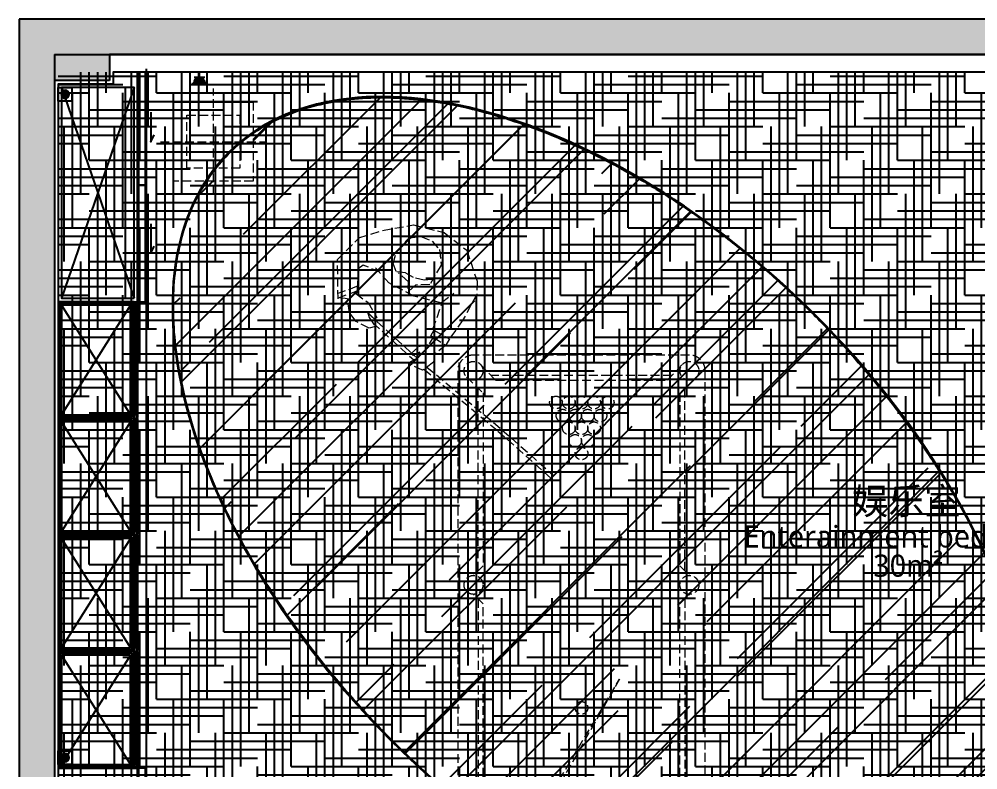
# Model space of a CAD drawing. Header units: millimetres. Extents: x -108767 to 78913, y -380878 to 1470.
# Drawn here: x -17160 to -11737, y -188233 to -183986 of the extents above; entities that cross this region are included whole.
import ezdxf
from ezdxf.enums import TextEntityAlignment as Align

# ---------------------------------------------------------------- set-up
doc = ezdxf.new("R2010")
doc.units = ezdxf.units.MM
doc.header["$LTSCALE"] = 10
doc.set_wipeout_variables(frame=1)
doc.linetypes.add('DASH', pattern=[0.35, 0.25, -0.1])
for name, color, linetype in [('NW-01-wall(原有墙体)', 255, 'Continuous'), ('NW-02-fix(到顶家具)', 54, 'Continuous'), ('NW-02-free(活动家具)', 241, 'Continuous'), ('NW-02-light(平面灯具)', 12, 'Continuous'), ('NW-03-地面铺装', 8, 'Continuous'), ('NW-04-天花造型粗线', 163, 'Continuous'), ('NW-完成面（用于平面）', 43, 'Continuous'), ('NW-强弱电插座', 223, 'Continuous'), ('NW-强电插座', 223, 'Continuous')]:
    doc.layers.add(name, color=color, linetype=linetype)
doc.styles.add('宋体', font='', dxfattribs={"width": 0.8})
doc.styles.add('黑体', font='', dxfattribs={"width": 0.8, "height": 3})
doc.styles.get('宋体').set_extended_font_data('SimSun')
doc.styles.get('黑体').set_extended_font_data('Microsoft YaHei')
doc.linetypes.add('铝质LED灯条', pattern='A,12.7,-5.08,["AL.LED",宋体,S=2.54,R=0,X=-2.54,Y=-1.27],-10', length=27.78)

# ---------------------------------------------------------------- blocks, each defined once
blk = doc.blocks.new('czr')
at = {"layer": 'NW-02-free(活动家具)', "color": 250, "linetype": 'DASH', "lineweight": 5, "ltscale": 20}
for p, q in [((35.7, 63.3), (-181, 11)), ((-6, -56.1), (6, 56.1)), ((19, -54.7), (31.9, 62.4)), ((-181, 11), (-269, -137.5)), ((47.4, 11.4), (32.1, 49.4)), ((126.1, 19), (47.4, 11.4)), ((184.8, -4), (126.1, 19)), ((-101.4, -89.2), (16.5, -54.1)), ((16.5, -59.5), (30.7, -42.2)), ((30.7, -42.2), (97.3, -96.3)), ((240.2, -65.5), (184.8, -4)), ((-114.2, -122.5), (-101.4, -89.2)), ((97.3, -96.3), (191.9, -123.7)), ((147.8, -79), (181.8, -81.3)), ((195.7, -105.7), (147.8, -79)), ((156.2, -79.6), (471.1, -286.8)), ((181.8, -81.3), (240.2, -103.5)), ((191.9, -123.7), (195.7, -105.7)), ((215.4, -94.1), (476.1, -265.4)), ((240.2, -103.5), (240.2, -65.5)), ((-269.6, -136.8), (-277, -277.2)), ((-52.4, -203.2), (-114.2, -122.5)), ((18.3, -237.8), (-82, -186.4)), ((126.5, -355.1), (18.3, -237.8)), ((437.5, -261.4), (409.2, -313.5)), ((452.2, -269.1), (437.5, -261.4)), ((442, -310.5), (452.2, -269.1)), ((480, -248.4), (468.2, -299)), ((502.2, -247.2), (480, -248.4)), ((545, -299.4), (502.2, -247.2)), ((-277, -277.2), (-263.9, -455.3)), ((409.2, -313.5), (410.8, -375.3)), ((468.2, -299), (442, -310.5)), ((517, -371.4), (545, -299.4)), ((541.5, -308.4), (979, -622.9)), ((204.3, -500), (126.5, -355.1)), ((410.8, -375.3), (379, -406.3)), ((475.4, -386.8), (517, -371.4)), ((533.8, -328.1), (979, -648)), ((334.3, -414.6), (204.3, -500)), ((339.8, -420.7), (334.3, -414.6)), ((367.9, -394.1), (339.8, -420.7)), ((341.2, -417.2), (409.7, -489.4)), ((379, -406.3), (367.9, -394.1)), ((379, -406.3), (443.6, -463.2)), ((440.2, -461.9), (475.4, -386.8)), ((-263.9, -455.3), (-178.6, -611)), ((410.8, -491.8), (440.2, -461.9)), ((200.8, -498.6), (167.2, -578.3)), ((326.6, -591.2), (410.8, -491.8)), ((205.7, -703.9), (326.6, -591.2)), ((-178.6, -611), (-49.7, -710.8)), ((984.8, -626.7), (1321.4, -854.3)), ((134.8, -723.6), (205.7, -703.9)), ((984.8, -651.9), (1306, -869.4)), ((-49.7, -710.8), (134.8, -723.6))]:
    blk.add_line(p, q, dxfattribs=at)
blk.add_lwpolyline([(60.7, -477.6), (54.1, -435), (24.1, -380.2), (-11.9, -342.8), (-32.4, -292.7), (-80.9, -288.3), (-144.3, -325.4), (-199.9, -412), (-189.3, -478.7), (-149.1, -533), (-92, -561.9), (-4.5, -548.9), (84.9, -460), (68.3, -380.6), (87.1, -346.5), (77, -336.2), (40.7, -346.5), (-22.6, -304.4)], dxfattribs=at)
blk = doc.blocks.new('A$C091E4B7F')
at = {"linetype": 'DASH', "lineweight": 5, "ltscale": 20}
blk.add_wipeout([(-225, 205.7), (-225, -244.3), (225, -244.3), (225, 205.7)], dxfattribs=at).dxf.layer = 'NW-02-free(活动家具)'
at = {"layer": 'NW-02-free(活动家具)', "color": 8, "linetype": 'DASH', "lineweight": 5, "ltscale": 20}
for p, q in [((0, -319.3), (0, 280.7)), ((-300, -21.2), (300, -21.2))]:
    blk.add_line(p, q, dxfattribs=at)
at = {"layer": 'NW-02-free(活动家具)', "linetype": 'DASH', "lineweight": 5, "ltscale": 20}
blk.add_lwpolyline([(-225, 205.7), (225, 205.7), (225, -244.3), (-225, -244.3)], close=True, dxfattribs=at)
at = {"layer": 'NW-02-free(活动家具)', "color": 8, "linetype": 'DASH', "lineweight": 5, "ltscale": 20}
blk.add_lwpolyline([(-150, 130.7), (150, 130.7), (150, -169.3), (-150, -169.3)], close=True, dxfattribs=at)
blk = doc.blocks.new('做成ACAD TuKuai0400')
at = {"layer": 'NW-02-free(活动家具)', "color": 251, "linetype": 'DASH', "lineweight": 5, "ltscale": 20}
for p, q in [((838, 916.4), (2205.2, 137.7)), ((2186.8, 107.1), (838, 916.4)), ((2205.2, 137.7), (2186.8, 107.1))]:
    blk.add_line(p, q, dxfattribs=at)
at = {"layer": 'NW-02-free(活动家具)', "linetype": 'DASH', "lineweight": 5, "ltscale": 20}
blk.add_lwpolyline([(-908.5, 0), (1515.3, 0, 0.414214), (1604.7, 89.4), (1604.7, 1312, 0.414214), (1515.3, 1401.4), (-908.5, 1401.4, 0.414214), (-997.9, 1312), (-997.9, 89.4, 0.414214), (-908.5, 0, -0.999995)], format="xyb", dxfattribs=at)
at = {"layer": 'NW-02-free(活动家具)', "color": 8, "linetype": 'DASH', "lineweight": 5, "ltscale": 20}
for points in [[(-872.5, 1351.7), (-783.4, 1258.4), (196.2, 1258.4), (249.8, 1312)], [(1479.3, 1351.7), (1390.2, 1258.4), (410.7, 1258.4), (357, 1312)], [(-946.4, 127.3), (-854.9, 214.5), (-854.9, 1186.9), (-946.4, 1274.1)], [(223, 1285.2), (-809, 1285.2)], [(383.8, 1285.2), (1415.8, 1285.2)], [(1553.2, 127.3), (1461.7, 214.5), (1461.7, 1186.9), (1553.2, 1274.1)], [(-881.7, 1212.5), (-881.7, 189)], [(1488.5, 1212.5), (1488.5, 189)], [(-872.5, 49.7), (-783.4, 143), (196.2, 143), (249.8, 89.4)], [(223, 116.2), (-809, 116.2)], [(1479.3, 49.7), (1390.2, 143), (410.7, 143), (357, 89.4)], [(383.8, 116.2), (1415.8, 116.2)]]:
    blk.add_lwpolyline(points, dxfattribs=at)
for centre in [(-908.5, 1312), (303.4, 1312), (1515.3, 1312), (-908.5, 89.4), (303.4, 89.4), (1515.3, 89.4)]:
    blk.add_circle(centre, 53.6, dxfattribs=at)
at = {"layer": 'NW-02-free(活动家具)', "color": 250, "linetype": 'DASH', "lineweight": 5, "ltscale": 20}
for centre in [(-728.5, 849.2), (-655, 808), (-728.5, 772.2), (-655, 736.5), (-583.5, 772.2), (-512, 736.5), (-728.5, 700.7), (-583.5, 700.7), (-440.5, 700.7), (999.8, 700.7), (-728.5, 629.2), (-655, 665), (-583.5, 629.2), (-512, 665), (-655, 593.5), (-729.5, 556.2)]:
    blk.add_circle(centre, 35.8, dxfattribs=at)
at = {"layer": 'NW-02-free(活动家具)', "color": 251, "linetype": 'DASH', "lineweight": 5, "ltscale": 20}
blk.add_arc((2187.4, 127.6), 20.5, 268.446, 29.6259, dxfattribs=at)
at = {"layer": 'NW-02-free(活动家具)', "linetype": 'DASH', "lineweight": 5, "ltscale": 20, "xscale": 1.000999999999944, "yscale": 1.000999999999944, "zscale": 1.000999999999944, "rotation": 90}
blk.add_blockref('A$C091E4B7F', (-2226.2, -1383.9), dxfattribs=at)
blk = doc.blocks.new('GAGDFZA')
at = {"layer": 'NW-02-fix(到顶家具)', "color": 8, "ltscale": 10}
blk.add_line((-16490.5, -185597.7), (-16490.5, -186247.1), dxfattribs=at)
at = {"layer": 'NW-02-fix(到顶家具)', "ltscale": 10}
for points in [[(-16504.5, -185612.7), (-16510.5, -185612.7), (-16510.5, -185607.7), (-16507.5, -185607.7), (-16507.5, -185597.7), (-16510.5, -185597.7), (-16510.5, -185592.7), (-16490.5, -185592.7), (-16490.5, -185597.7), (-16493.5, -185597.7), (-16493.5, -185607.7), (-16490.5, -185607.7), (-16490.5, -185612.7), (-16496.5, -185612.7)], [(-16504.5, -186232.1), (-16510.5, -186232.1), (-16510.5, -186237.1), (-16507.5, -186237.1), (-16507.5, -186247.1), (-16510.5, -186247.1), (-16510.5, -186252.1), (-16490.5, -186252.1), (-16490.5, -186247.1), (-16493.5, -186247.1), (-16493.5, -186237.1), (-16490.5, -186237.1), (-16490.5, -186232.1), (-16496.5, -186232.1)]]:
    blk.add_lwpolyline(points, dxfattribs=at)
at = {"layer": 'NW-02-fix(到顶家具)', "color": 251, "ltscale": 10}
blk.add_lwpolyline([(-16504.5, -185602.7), (-16496.5, -185602.7), (-16496.5, -186232.1), (-16504.5, -186232.1)], close=True, dxfattribs=at)
blk = doc.blocks.new('*U61')
h = blk.add_hatch(color=256)
h.dxf.hatch_style = 1
edge = h.paths.add_edge_path()
edge.add_arc((0, 40), 30, 0, 360)
blk.add_lwpolyline([(-50, -10), (50, -10), (50, 90), (-50, 90)], close=True)
blk.add_circle((0, 40), 30)
blk = doc.blocks.new('*U264')
at = {"layer": 'NW-强电插座', "xscale": 0.7704166666280803, "yscale": 0.7704166666280803, "zscale": 0.7704166666280803}
blk.add_blockref('*U61', (225.9, 1986.4), dxfattribs=at)
blk = doc.blocks.new('_LINKPT1')
blk.add_line((0, 0), (0, 0))
blk = doc.blocks.new('单相二三极安全插座')
at = {"linetype": 'Continuous'}
for p, q in [((-33.3, 49.9), (-23.8, 49.9)), ((-23.8, 49.9), (-23.8, 47.5)), ((-23.8, 47.5), (23.8, 47.5)), ((23.8, 49.9), (23.8, 47.5)), ((23.8, 49.9), (33.3, 49.9)), ((23.8, 23.8), (-23.8, 23.8)), ((0, 23.8), (0, 0))]:
    blk.add_line(p, q, dxfattribs=at)
blk.add_arc((0, 47.5), 23.8, 180, 0, dxfattribs=at)
for points in [[(20.6, 35.7), (-20.6, 35.7), (23.8, 47.5), (-23.8, 47.5)], [(11.9, 27), (-11.9, 27), (20.6, 35.7), (-20.6, 35.7)], [(0, 23.8), (0, 23.8), (11.9, 27), (-11.9, 27)]]:
    blk.add_solid(points, dxfattribs=at)
at = {"linetype": 'Continuous', "xscale": 0.0950808586651788, "yscale": 0.0950808586651788, "zscale": 0.0950808586651788}
blk.add_blockref('_LINKPT1', (0, 0), dxfattribs=at)
blk = doc.blocks.new('*U260')
at = {"layer": 'NW-强电插座', "xscale": 1.2943, "yscale": 1.2943, "zscale": 1.2943}
blk.add_blockref('单相二三极安全插座', (225.9, 1978.7), dxfattribs=at)
blk = doc.blocks.new('gdagdfds')
at = {"layer": 'NW-03-地面铺装'}
h = blk.add_hatch(dxfattribs=at)
h.set_pattern_fill('HOUND', color=250, scale=30)
h.paths.add_polyline_path([(-8715.5, -189541.5), (-8175.5, -189541.5), (-8175.5, -188430.5), (-8715.5, -188430.5)])
h.paths.add_polyline_path([(-8715.5, -188430.5), (-10731.5, -188430.5), (-10731.5, -189541.5), (-8715.5, -189541.5)])
h.paths.add_polyline_path([(-10731.5, -188430.5), (-8715.5, -188430.5), (-8715.5, -187491.5), (-10731.5, -187491.5)])
h.paths.add_polyline_path([(-11271.5, -184286.5), (-16940.5, -184286.5), (-16940.5, -189541.5), (-11271.5, -189541.5)])
h.paths.add_polyline_path([(-10731.5, -188430.5), (-11271.5, -188430.5), (-11271.5, -189541.5), (-10731.5, -189541.5)])
h.paths.add_polyline_path([(-10738.5, -187994.5), (-10738.5, -188011), (-10731.5, -188011), (-10731.5, -187994.5)])
h.paths.add_polyline_path([(-6721.5, -189541.5), (-6721.5, -189391.5), (-2315.5, -189391.5), (-2315.5, -189541.5), (-1522.5, -189541.5), (-1522.5, -184286.5), (-8175.5, -184286.5), (-8175.5, -189541.5)])
at = {"layer": 'NW-03-地面铺装', "linetype": 'DASH', "ltscale": 20}
blk.add_line((-16440.5, -189541.5), (-16440.5, -184266.5), dxfattribs=at)

msp = doc.modelspace()

# ---------------------------------------------------------------- hatches: boundary and pattern name
at = {"layer": 'NW-01-wall(原有墙体)'}
h = msp.add_hatch(color=250, dxfattribs=at)
h.dxf.hatch_style = 1
h.paths.add_polyline_path([(-17160.5, -183986.5), (-1222.5, -183986.5), (-1222.5, -189855.5), (-1629.5, -189855.5), (-1629.5, -193769.5), (-17160.5, -193769.5)])
h.paths.add_polyline_path([(-16960.5, -184186.5), (-16960.5, -193569.5), (-1829.5, -193569.5), (-1829.5, -191673.5), (-3655.5, -191673.5), (-3655.5, -191296.5), (-3455.5, -191296.5), (-3455.5, -191453.5), (-1842.5, -191453.5), (-1842.5, -189890.5), (-3455.5, -189890.5), (-3455.5, -190430.5), (-3655.5, -190430.5), (-3655.5, -189871.5), (-4059.5, -189871.5), (-4059.5, -189571.5), (-3273.5, -189571.5), (-3273.5, -189655.5), (-1422.5, -189655.5), (-1422.5, -184186.5)], flags=16)
h = msp.add_hatch(color=250, dxfattribs=at)
h.dxf.hatch_style = 1
h.paths.add_polyline_path([(-16649.5, -184186.5), (-16960.5, -184186.5), (-16960.5, -184333.5), (-16649.5, -184333.5)])
at = {"layer": 'NW-04-天花造型粗线', "linetype": 'Continuous'}
h = msp.add_hatch(dxfattribs=at)
h.set_pattern_fill('AR-RROOF', color=250, scale=20, angle=45)
h.set_pattern_definition([(45, (0, -10), (431.0523, 1149.4728), [7620, -1016, 2540, -508]), (45, (298.14, 647.35), (-836.9599, 118.5394), [1524, -167.64, 3048, -381]), (45, (-125.72, 474.93), (1627.2224, 2108.56414), [4064, -711.2, 2032, -508])])
edge = h.paths.add_edge_path()
edge.add_spline(control_points=[(-11739.5, -188983.1), (-11714.8, -188958.4), (-11691.5, -188932.5), (-11637.3, -188865.1), (-11608, -188822.1), (-11555.7, -188730.8), (-11532.7, -188682.5), (-11493.1, -188581.1), (-11476.5, -188527.9), (-11450, -188417.1), (-11440, -188359.5), (-11426.7, -188240.2), (-11423.4, -188178.6), (-11423.6, -188051.9), (-11427, -187986.8), (-11440.6, -187853.6), (-11450.7, -187785.6), (-11477.6, -187647.1), (-11494.4, -187576.7), (-11534.4, -187434.1), (-11557.6, -187361.9), (-11610.4, -187216.3), (-11639.9, -187142.9), (-11705, -186995.6), (-11740.6, -186921.6), (-11817.5, -186773.7), (-11858.8, -186699.8), (-11946.9, -186552.6), (-11993.6, -186479.4), (-12092.1, -186334.1), (-12143.9, -186262.2), (-12252, -186120), (-12308.4, -186049.9), (-12425.2, -185912.1), (-12485.7, -185844.4), (-12610.3, -185712.1), (-12674.4, -185647.4), (-12805.7, -185521.6), (-12872.9, -185460.5), (-13009.9, -185342.3), (-13079.6, -185285.2), (-13221, -185175.6), (-13292.7, -185123.1), (-13437.5, -185022.9), (-13510.5, -184975.3), (-13657.4, -184885.5), (-13731.2, -184843.3), (-13878.9, -184764.6), (-13952.9, -184728.1), (-14100.3, -184661), (-14173.8, -184630.5), (-14319.6, -184575.8), (-14392, -184551.5), (-14535, -184509.5), (-14605.7, -184491.7), (-14744.8, -184462.7), (-14813.2, -184451.5), (-14947.2, -184435.9), (-15012.8, -184431.4), (-15140.5, -184429.1), (-15202.7, -184431.4), (-15323.1, -184442.5), (-15381.3, -184451.5), (-15493.5, -184476), (-15547.3, -184491.5), (-15650.2, -184529.2), (-15699.3, -184551.2), (-15792.1, -184601.6), (-15835.9, -184629.9), (-15917.9, -184692.7), (-15956.1, -184727.1), (-16026.7, -184801.7), (-16059.1, -184841.9), (-16117.6, -184927.7), (-16143.8, -184973.4), (-16189.8, -185069.8), (-16209.7, -185120.6), (-16242.8, -185226.8), (-16256.1, -185282.2), (-16276.1, -185397.4), (-16282.7, -185457.1), (-16289.3, -185580.2), (-16289.3, -185643.6), (-16282.4, -185773.7), (-16275.6, -185840.3), (-16255.4, -185976.2), (-16242, -186045.5), (-16208.5, -186186.2), (-16188.5, -186257.6), (-16142.1, -186401.8), (-16115.7, -186474.7), (-16056.8, -186621.3), (-16024.2, -186695.1), (-15953.1, -186842.8), (-15914.7, -186916.8), (-15832.1, -187064.5), (-15788, -187138.2), (-15694.7, -187284.5), (-15645.4, -187357.2), (-15542, -187501.1), (-15487.9, -187572.2), (-15375.3, -187712.3), (-15316.8, -187781.3), (-15196, -187916.5), (-15133.6, -187982.8), (-15005.5, -188112), (-14939.8, -188175), (-14805.6, -188297.1), (-14737, -188356.3), (-14597.7, -188470.3), (-14526.9, -188525.2), (-14383.7, -188630.2), (-14311.3, -188680.3), (-14165.3, -188775.4), (-14091.8, -188820.4), (-13944.4, -188904.8), (-13870.4, -188944.2), (-13722.7, -189017.2), (-13648.9, -189050.7), (-13502.1, -189111.7), (-13429.1, -189139.1), (-13284.5, -189187.6), (-13212.9, -189208.7), (-13071.6, -189244.2), (-13002, -189258.7), (-12865.3, -189281.1), (-12798.3, -189289), (-12667.3, -189298), (-12603.3, -189299.1), (-12479.1, -189294.7), (-12418.8, -189289.1), (-12302.4, -189271.2), (-12246.3, -189259), (-12138.7, -189227.9), (-12087.1, -189209.1), (-11989.2, -189165.1), (-11942.7, -189139.9), (-11855.1, -189083.3), (-11814.1, -189051.9), (-11763.4, -189006.4), (-11751.3, -188994.9), (-11739.5, -188983.1)], knot_values=[3.141593, 3.141593, 3.141593, 3.141593, 3.203394, 3.203394, 3.294449, 3.294449, 3.385504, 3.385504, 3.476559, 3.476559, 3.567614, 3.567614, 3.65867, 3.65867, 3.749725, 3.749725, 3.84078, 3.84078, 3.931835, 3.931835, 4.02289, 4.02289, 4.113946, 4.113946, 4.205001, 4.205001, 4.296056, 4.296056, 4.387111, 4.387111, 4.478166, 4.478166, 4.569221, 4.569221, 4.660277, 4.660277, 4.751332, 4.751332, 4.842387, 4.842387, 4.933442, 4.933442, 5.024497, 5.024497, 5.115552, 5.115552, 5.206608, 5.206608, 5.297663, 5.297663, 5.388718, 5.388718, 5.479773, 5.479773, 5.570828, 5.570828, 5.661884, 5.661884, 5.752939, 5.752939, 5.843994, 5.843994, 5.935049, 5.935049, 6.026104, 6.026104, 6.117159, 6.117159, 6.208215, 6.208215, 6.29927, 6.29927, 6.390325, 6.390325, 6.48138, 6.48138, 6.572435, 6.572435, 6.663491, 6.663491, 6.754546, 6.754546, 6.845601, 6.845601, 6.936656, 6.936656, 7.027711, 7.027711, 7.118766, 7.118766, 7.209822, 7.209822, 7.300877, 7.300877, 7.391932, 7.391932, 7.482987, 7.482987, 7.574042, 7.574042, 7.665097, 7.665097, 7.756153, 7.756153, 7.847208, 7.847208, 7.938263, 7.938263, 8.029318, 8.029318, 8.120373, 8.120373, 8.211429, 8.211429, 8.302484, 8.302484, 8.393539, 8.393539, 8.484594, 8.484594, 8.575649, 8.575649, 8.666704, 8.666704, 8.75776, 8.75776, 8.848815, 8.848815, 8.93987, 8.93987, 9.030925, 9.030925, 9.12198, 9.12198, 9.213035, 9.213035, 9.304091, 9.304091, 9.395146, 9.395146, 9.424778, 9.424778, 9.424778, 9.424778], degree=3, periodic=0)

# ---------------------------------------------------------------- linework, layer by layer
at = {"layer": 'NW-01-wall(原有墙体)'}
for p, q in [((-1222.5, -183986.5), (-17160.5, -183986.5)), ((-17160.5, -183986.5), (-17160.5, -193769.5)), ((-16960.5, -184186.5), (-1422.5, -184186.5)), ((-16960.5, -184186.5), (-16960.5, -193569.5)), ((-11241.5, -184186.5), (-16649.5, -184186.5)), ((-16649.5, -184186.5), (-16649.5, -184333.5)), ((-16649.5, -184333.5), (-16960.5, -184333.5)), ((-16960.5, -184333.5), (-16960.5, -189671.5))]:
    msp.add_line(p, q, dxfattribs=at)
at = {"layer": 'NW-02-fix(到顶家具)', "color": 8, "ltscale": 10}
for p, q in [((-16440.5, -189541.5), (-16440.5, -184286.5)), ((-16510.5, -184373.5), (-16920.5, -185565.2)), ((-16920.5, -184373.5), (-16510.5, -185565.2)), ((-16920.5, -185605.2), (-16530.5, -186224.6)), ((-16530.5, -185605.2), (-16920.5, -186224.6)), ((-16920.5, -186264.6), (-16530.5, -186884)), ((-16530.5, -186264.6), (-16920.5, -186884)), ((-16920.5, -186924), (-16530.5, -187543.3)), ((-16530.5, -186924), (-16920.5, -187543.3)), ((-16920.5, -187583.3), (-16530.5, -188202.7)), ((-16530.5, -187583.3), (-16920.5, -188202.7))]:
    msp.add_line(p, q, dxfattribs=at)
at = {"layer": 'NW-02-fix(到顶家具)', "ltscale": 10}
for points in [[(-16490.5, -185585.2), (-16490.5, -184286.5), (-16629.5, -184286.5), (-16629.5, -184353.5), (-16940.5, -184353.5), (-16940.5, -185585.2)], [(-16445.5, -184286.5), (-16485.5, -184286.5), (-16485.5, -184925.8), (-16445.5, -184925.8)], [(-16445.5, -184925.8), (-16485.5, -184925.8), (-16485.5, -185585.2), (-16445.5, -185585.2)], [(-16510.5, -185585.2), (-16940.5, -185585.2), (-16940.5, -186244.6), (-16510.5, -186244.6)], [(-16510.5, -186244.6), (-16940.5, -186244.6), (-16940.5, -186904), (-16510.5, -186904)], [(-16510.5, -186904), (-16940.5, -186904), (-16940.5, -187563.3), (-16510.5, -187563.3)], [(-16510.5, -187563.3), (-16940.5, -187563.3), (-16940.5, -188222.7), (-16510.5, -188222.7)], [(-16490.5, -188222.7), (-16940.5, -188222.7), (-16940.5, -189541.5), (-16490.5, -189541.5)], [(-16445.5, -188222.7), (-16485.5, -188222.7), (-16485.5, -188882.1), (-16445.5, -188882.1)]]:
    msp.add_lwpolyline(points, close=True, dxfattribs=at)
at = {"layer": 'NW-02-fix(到顶家具)', "color": 8, "ltscale": 10}
for points in [[(-16510.5, -185565.2), (-16510.5, -184373.5), (-16609.5, -184373.5), (-16609.5, -184373.5), (-16920.5, -184373.5), (-16920.5, -185565.2)], [(-16530.5, -185605.2), (-16920.5, -185605.2), (-16920.5, -186224.6), (-16530.5, -186224.6)], [(-16530.5, -186264.6), (-16920.5, -186264.6), (-16920.5, -186884), (-16530.5, -186884)], [(-16530.5, -186924), (-16920.5, -186924), (-16920.5, -187543.3), (-16530.5, -187543.3)], [(-16530.5, -187583.3), (-16920.5, -187583.3), (-16920.5, -188202.7), (-16530.5, -188202.7)]]:
    msp.add_lwpolyline(points, close=True, dxfattribs=at)
at = {"layer": 'NW-02-fix(到顶家具)', "color": 250, "ltscale": 10}
for points in [[(-16415.6, -184513.2), (-16415.6, -184679.6), (-16396.6, -184640.6)], [(-16415.6, -185143.3), (-16415.6, -185309.7), (-16396.6, -185270.7)]]:
    msp.add_lwpolyline(points, dxfattribs=at)
at = {"layer": 'NW-02-light(平面灯具)', "color": 8, "linetype": '铝质LED灯条'}
msp.add_line((-16560, -184373.5), (-16560, -185565.2), dxfattribs=at)
at = {"layer": 'NW-02-light(平面灯具)', "color": 8, "linetype": '铝质LED灯条', "ltscale": 0.5}
for points in [[(-16520.5, -185595.2), (-16930.5, -185595.2), (-16930.5, -186234.6), (-16520.5, -186234.6)], [(-16520.5, -186254.6), (-16930.5, -186254.6), (-16930.5, -186894), (-16520.5, -186894)], [(-16520.5, -186914), (-16930.5, -186914), (-16930.5, -187553.3), (-16520.5, -187553.3)], [(-16520.5, -187573.3), (-16930.5, -187573.3), (-16930.5, -188212.7), (-16520.5, -188212.7)]]:
    msp.add_lwpolyline(points, close=True, dxfattribs=at)

# ---------------------------------------------------------------- block references
at = {"layer": 'NW-02-fix(到顶家具)', "ltscale": 10}
for p in [(0, 7.5), (0, -651.9), (0, -1311.2), (0, -1970.6)]:
    msp.add_blockref('GAGDFZA', p, dxfattribs=at)
at = {"layer": 'NW-02-free(活动家具)', "linetype": 'DASH', "lineweight": 5, "ltscale": 20, "extrusion": (0, 0, -1), "zscale": -1, "rotation": 255.5924908822515}
msp.add_blockref('czr', (15303.9, -185518.9), dxfattribs=at)
at = {"layer": 'NW-强弱电插座', "xscale": -0.9984580498866216, "yscale": 0.9984580498866216, "zscale": 0.9984580498866216}
for name, p, rotation in [('*U260', (-16366, -182310.8), 180), ('*U264', (-14886.4, -184186.2), 90), ('*U264', (-14886.4, -187938.7), 90)]:
    msp.add_blockref(name, p, dxfattribs=dict(at, rotation=rotation))

# ---------------------------------------------------------------- texts
at = {"color": 40, "style": '黑体'}
for s, height, p in [('娱乐室', 150, (-12140.7, -186787.6)), ('Enterainment bedroom', 125, (-12162.6, -186975.3)), ('30m²', 125, (-12130.6, -187140.3))]:
    msp.add_text(s, height=height, dxfattribs=at).set_placement(p, align=Align.CENTER)

# ---------------------------------------------------------------- next in the draw order: block references
at = {"layer": 'NW-02-free(活动家具)', "linetype": 'DASH', "lineweight": 5, "ltscale": 20, "xscale": 0.9990009990010549, "yscale": 0.9990009990010549, "zscale": 0.9990009990010549, "rotation": 270}
msp.add_blockref('做成ACAD TuKuai0400', (-14679.1, -186883.4), dxfattribs=at)

# ---------------------------------------------------------------- next in the draw order: linework, layer by layer
at = {"layer": 'NW-04-天花造型粗线'}
msp.add_ellipse((-13856, -186864), major_axis=(-2120, 2122.6), ratio=0.566667, start_param=3.141593, end_param=9.424778, dxfattribs=at)
at = {"layer": 'NW-04-天花造型粗线', "color": 32}
msp.add_open_spline([(-11739.5, -188983.1), (-11714.8, -188958.4), (-11691.5, -188932.5), (-11637.3, -188865.1), (-11608, -188822.1), (-11555.7, -188730.8), (-11532.7, -188682.5), (-11493.1, -188581.1), (-11476.5, -188527.9), (-11450, -188417.1), (-11440, -188359.5), (-11426.7, -188240.2), (-11423.4, -188178.6), (-11423.6, -188051.9), (-11427, -187986.8), (-11440.6, -187853.6), (-11450.7, -187785.6), (-11477.6, -187647.1), (-11494.4, -187576.7), (-11534.4, -187434.1), (-11557.6, -187361.9), (-11610.4, -187216.3), (-11639.9, -187142.9), (-11705, -186995.6), (-11740.6, -186921.6), (-11817.5, -186773.7), (-11858.8, -186699.8), (-11946.9, -186552.6), (-11993.6, -186479.4), (-12092.1, -186334.1), (-12143.9, -186262.2), (-12252, -186120), (-12308.4, -186049.9), (-12425.2, -185912.1), (-12485.7, -185844.4), (-12610.3, -185712.1), (-12674.4, -185647.4), (-12805.7, -185521.6), (-12872.9, -185460.5), (-13009.9, -185342.3), (-13079.6, -185285.2), (-13221, -185175.6), (-13292.7, -185123.1), (-13437.5, -185022.9), (-13510.5, -184975.3), (-13657.4, -184885.5), (-13731.2, -184843.3), (-13878.9, -184764.6), (-13952.9, -184728.1), (-14100.3, -184661), (-14173.8, -184630.5), (-14319.6, -184575.8), (-14392, -184551.5), (-14535, -184509.5), (-14605.7, -184491.7), (-14744.8, -184462.7), (-14813.2, -184451.5), (-14947.2, -184435.9), (-15012.8, -184431.4), (-15140.5, -184429.1), (-15202.7, -184431.4), (-15323.1, -184442.5), (-15381.3, -184451.5), (-15493.5, -184476), (-15547.3, -184491.5), (-15650.2, -184529.2), (-15699.3, -184551.2), (-15792.1, -184601.6), (-15835.9, -184629.9), (-15917.9, -184692.7), (-15956.1, -184727.1), (-16026.7, -184801.7), (-16059.1, -184841.9), (-16117.6, -184927.7), (-16143.8, -184973.4), (-16189.8, -185069.8), (-16209.7, -185120.6), (-16242.8, -185226.8), (-16256.1, -185282.2), (-16276.1, -185397.4), (-16282.7, -185457.1), (-16289.3, -185580.2), (-16289.3, -185643.6), (-16282.4, -185773.7), (-16275.6, -185840.3), (-16255.4, -185976.2), (-16242, -186045.5), (-16208.5, -186186.2), (-16188.5, -186257.6), (-16142.1, -186401.8), (-16115.7, -186474.7), (-16056.8, -186621.3), (-16024.2, -186695.1), (-15953.1, -186842.8), (-15914.7, -186916.8), (-15832.1, -187064.5), (-15788, -187138.2), (-15694.7, -187284.5), (-15645.4, -187357.2), (-15542, -187501.1), (-15487.9, -187572.2), (-15375.3, -187712.3), (-15316.8, -187781.3), (-15196, -187916.5), (-15133.6, -187982.8), (-15005.5, -188112), (-14939.8, -188175), (-14805.6, -188297.1), (-14737, -188356.3), (-14597.7, -188470.3), (-14526.9, -188525.2), (-14383.7, -188630.2), (-14311.3, -188680.3), (-14165.3, -188775.4), (-14091.8, -188820.4), (-13944.4, -188904.8), (-13870.4, -188944.2), (-13722.7, -189017.2), (-13648.9, -189050.7), (-13502.1, -189111.7), (-13429.1, -189139.1), (-13284.5, -189187.6), (-13212.9, -189208.7), (-13071.6, -189244.2), (-13002, -189258.7), (-12865.3, -189281.1), (-12798.3, -189289), (-12667.3, -189298), (-12603.3, -189299.1), (-12479.1, -189294.7), (-12418.8, -189289.1), (-12302.4, -189271.2), (-12246.3, -189259), (-12138.7, -189227.9), (-12087.1, -189209.1), (-11989.2, -189165.1), (-11942.7, -189139.9), (-11855.1, -189083.3), (-11814.1, -189051.9), (-11763.4, -189006.4), (-11751.3, -188994.9), (-11739.5, -188983.1)], degree=3, knots=[3.141593, 3.141593, 3.141593, 3.141593, 3.203394, 3.203394, 3.294449, 3.294449, 3.385504, 3.385504, 3.476559, 3.476559, 3.567614, 3.567614, 3.65867, 3.65867, 3.749725, 3.749725, 3.84078, 3.84078, 3.931835, 3.931835, 4.02289, 4.02289, 4.113946, 4.113946, 4.205001, 4.205001, 4.296056, 4.296056, 4.387111, 4.387111, 4.478166, 4.478166, 4.569221, 4.569221, 4.660277, 4.660277, 4.751332, 4.751332, 4.842387, 4.842387, 4.933442, 4.933442, 5.024497, 5.024497, 5.115552, 5.115552, 5.206608, 5.206608, 5.297663, 5.297663, 5.388718, 5.388718, 5.479773, 5.479773, 5.570828, 5.570828, 5.661884, 5.661884, 5.752939, 5.752939, 5.843994, 5.843994, 5.935049, 5.935049, 6.026104, 6.026104, 6.117159, 6.117159, 6.208215, 6.208215, 6.29927, 6.29927, 6.390325, 6.390325, 6.48138, 6.48138, 6.572435, 6.572435, 6.663491, 6.663491, 6.754546, 6.754546, 6.845601, 6.845601, 6.936656, 6.936656, 7.027711, 7.027711, 7.118766, 7.118766, 7.209822, 7.209822, 7.300877, 7.300877, 7.391932, 7.391932, 7.482987, 7.482987, 7.574042, 7.574042, 7.665097, 7.665097, 7.756153, 7.756153, 7.847208, 7.847208, 7.938263, 7.938263, 8.029318, 8.029318, 8.120373, 8.120373, 8.211429, 8.211429, 8.302484, 8.302484, 8.393539, 8.393539, 8.484594, 8.484594, 8.575649, 8.575649, 8.666704, 8.666704, 8.75776, 8.75776, 8.848815, 8.848815, 8.93987, 8.93987, 9.030925, 9.030925, 9.12198, 9.12198, 9.213035, 9.213035, 9.304091, 9.304091, 9.395146, 9.395146, 9.424778, 9.424778, 9.424778, 9.424778], dxfattribs=at)
at = {"layer": 'NW-完成面（用于平面）'}
msp.add_lwpolyline([(-8175.5, -184286.5), (-8175.5, -184666.5), (-8715.5, -184666.5), (-8715.5, -184286.5), (-10731.5, -184286.5), (-10731.5, -184664.5), (-11271.5, -184664.5), (-11271.5, -184286.5), (-16629.5, -184286.5), (-16629.5, -184353.5), (-16940.5, -184353.5), (-16940.5, -189541.5)], dxfattribs=at)

# ---------------------------------------------------------------- next in the draw order: block references
at = {"layer": 'NW-03-地面铺装'}
msp.add_blockref('gdagdfds', (0, 0), dxfattribs=at)

doc.saveas('drawing.dxf')
